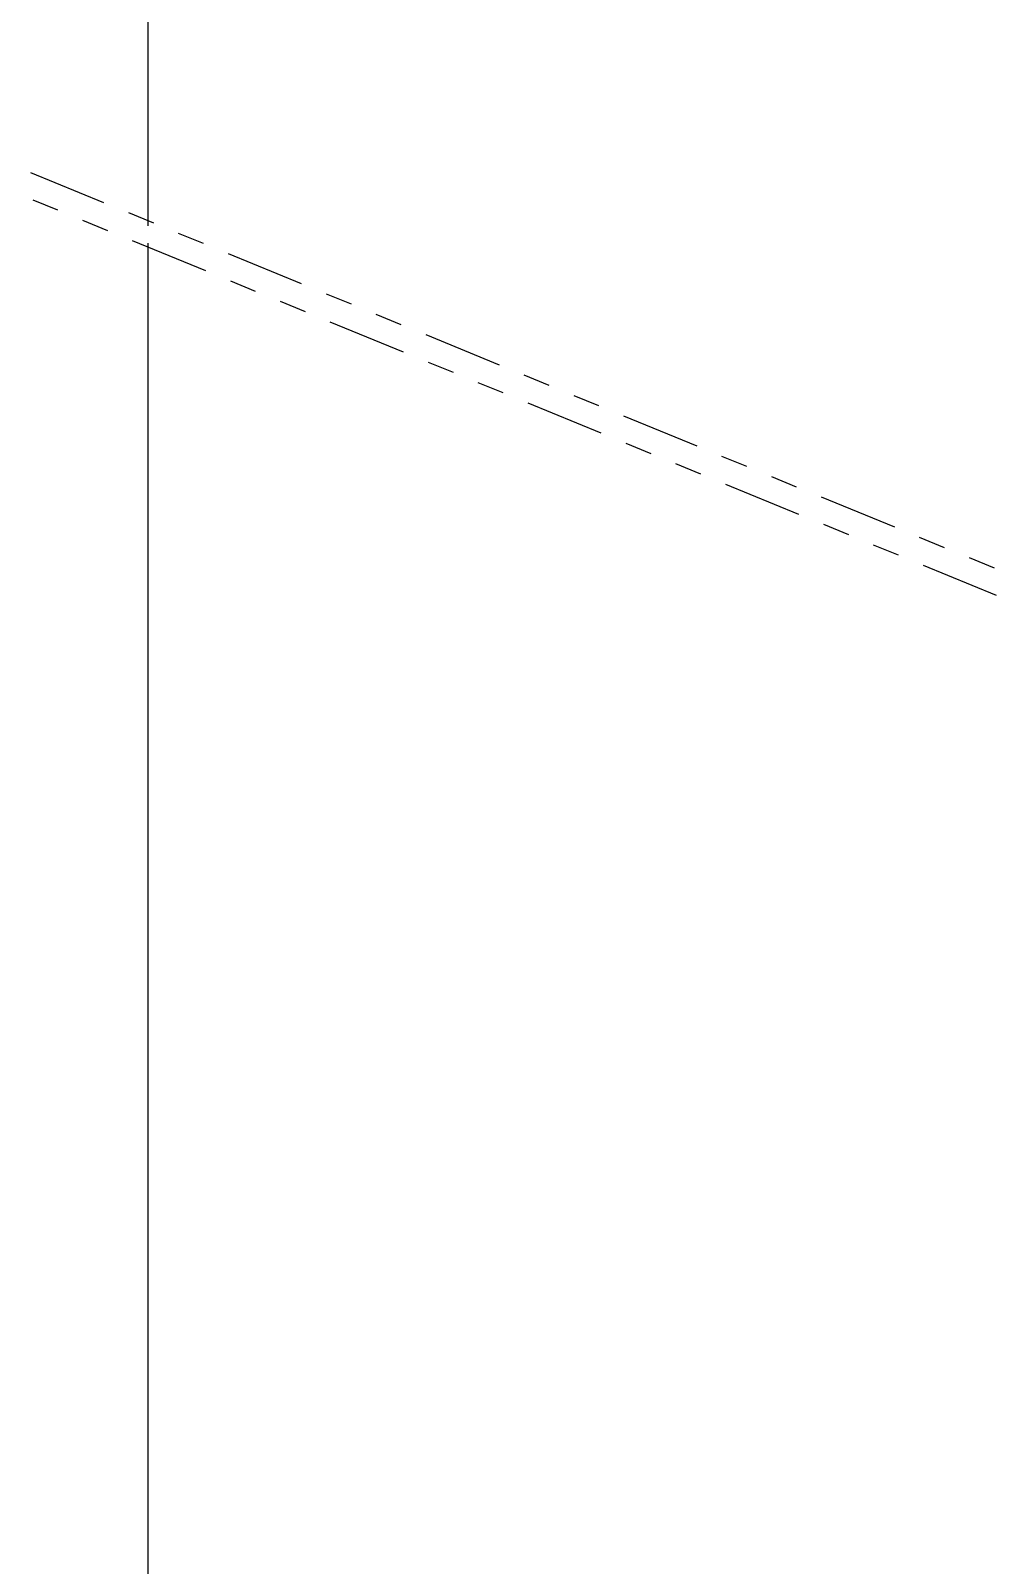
# Model space of a CAD drawing. Header units: metres. Extents: x 20 to 415, y 5 to 292.
# Drawn here: x 238.8 to 257.47, y 150.78 to 180.46 of the extents above; entities that cross this region are included whole.
import ezdxf

# ---------------------------------------------------------------- set-up
doc = ezdxf.new("R2010")
doc.units = ezdxf.units.M
doc.layers.add('ИЗОЛЯЦИЯ', color=3, linetype='Continuous')
doc.layers.add('ОБОРУДОВАНИЕ', color=8, linetype='Continuous')

msp = doc.modelspace()

# ---------------------------------------------------------------- linework, layer by layer
at = {"layer": 'ИЗОЛЯЦИЯ'}
for points in [[(240.218, 177.129), (238.802, 177.71)], [(238.841, 177.187), (239.322, 176.989)], [(241.181, 176.734), (240.699, 176.931)], [(239.803, 176.792), (240.285, 176.594)], [(240.766, 176.397), (242.182, 175.816)], [(242.144, 176.338), (241.662, 176.536)], [(244.041, 175.56), (242.625, 176.141)], [(242.663, 175.618), (243.145, 175.421)], [(245.004, 175.165), (244.522, 175.362)], [(243.626, 175.223), (244.107, 175.026)], [(244.589, 174.828), (246.005, 174.247)], [(245.966, 174.77), (245.485, 174.967)], [(247.864, 173.991), (246.448, 174.572)], [(246.486, 174.049), (246.968, 173.852)], [(247.449, 173.654), (247.93, 173.457)], [(248.826, 173.596), (248.345, 173.793)], [(249.789, 173.201), (249.308, 173.398)], [(248.412, 173.259), (249.827, 172.678)], [(251.686, 172.422), (250.27, 173.003)], [(250.309, 172.48), (250.79, 172.283)], [(252.649, 172.027), (252.168, 172.224)], [(251.272, 172.085), (251.753, 171.888)], [(253.612, 171.632), (253.131, 171.829)], [(252.234, 171.69), (253.65, 171.109)], [(255.509, 170.853), (254.093, 171.434)], [(254.132, 170.912), (254.613, 170.714)], [(256.472, 170.458), (255.99, 170.655)], [(255.094, 170.516), (255.576, 170.319)], [(256.057, 170.121), (257.473, 169.54)], [(257.435, 170.063), (256.953, 170.26)]]:
    msp.add_lwpolyline(points, dxfattribs=at)
at = {"layer": 'ОБОРУДОВАНИЕ'}
for points in [[(241.069, 195.863), (241.069, 176.681)], [(241.069, 176.35), (241.069, 146.277)]]:
    msp.add_lwpolyline(points, dxfattribs=at)

doc.saveas('drawing.dxf')
